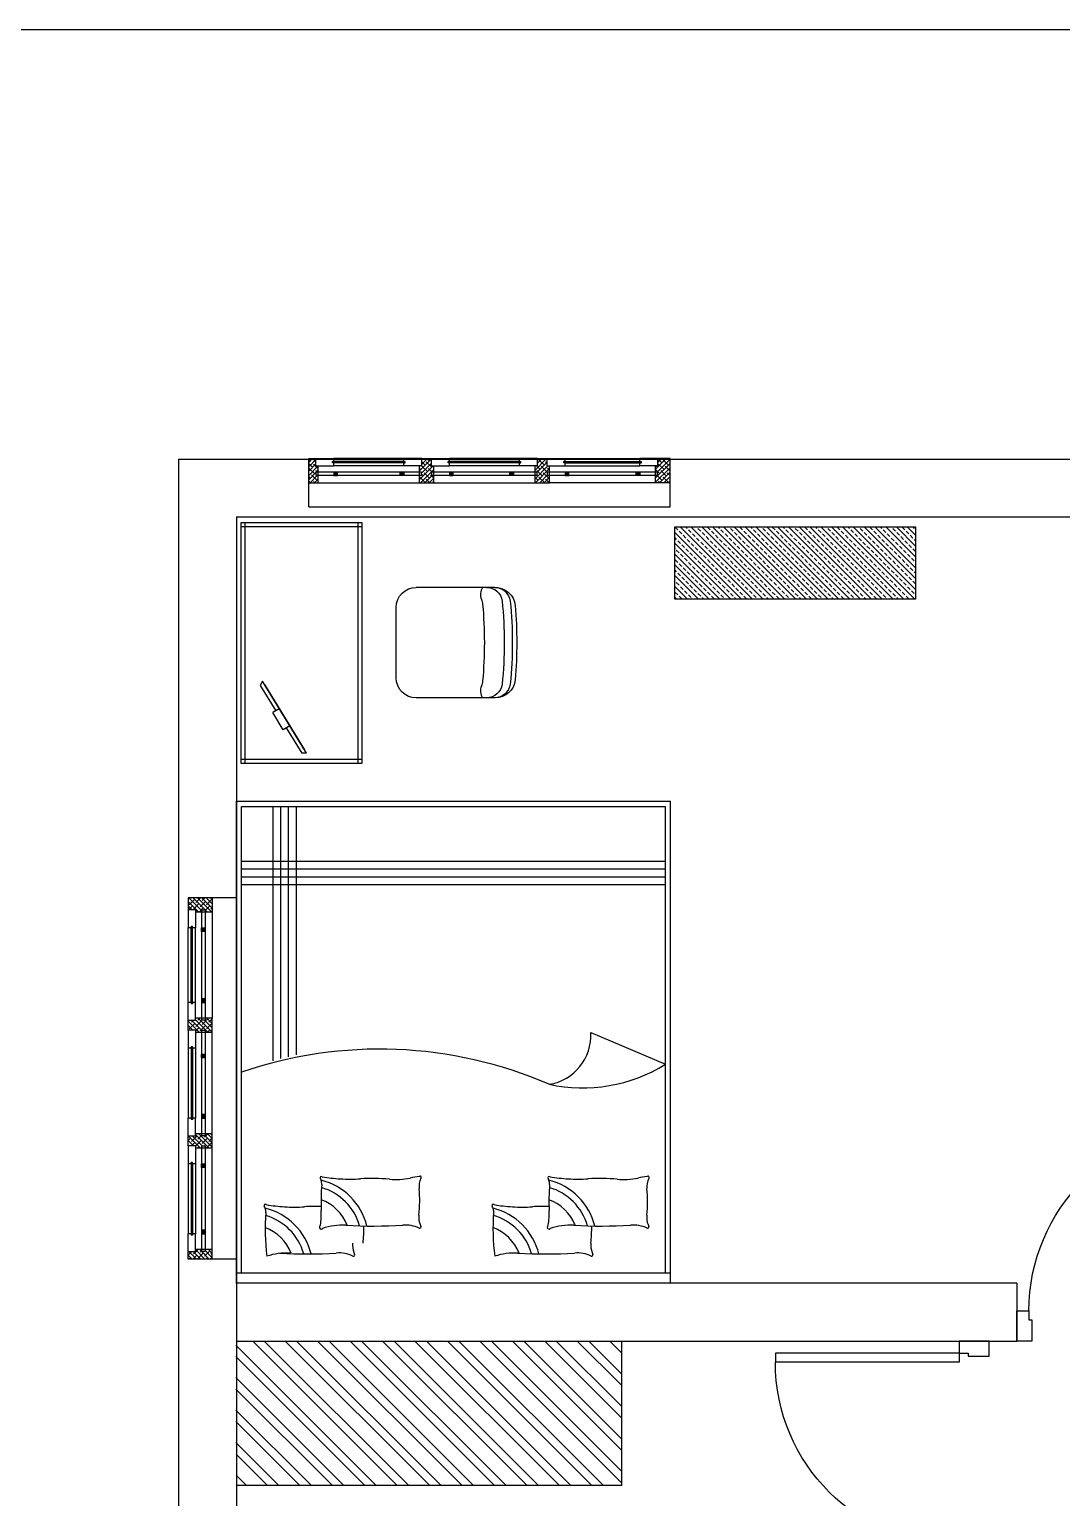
# Model space of a CAD drawing. Extents: x -4409 to 83729, y -39415 to 28842.
# Drawn here: x 8389 to 12674, y -26578 to -20484 of the extents above; entities that cross this region are included whole.
import ezdxf

# ---------------------------------------------------------------- set-up
doc = ezdxf.new("R2010")
doc.units = 0
doc.linetypes.add('AL_NOUR_CIVIL_DEFENSE$0$03', pattern=[0.375, 0.25, -0.125])
for name, color, linetype in [('1_WALL', 7, 'CONTINUOUS'), ('4_JOINERY', 217, 'CONTINUOUS'), ('5_FURNETURE', 35, 'CONTINUOUS'), ('71447', 6, 'CONTINUOUS'), ('A-WALL', 8, 'CONTINUOUS'), ('DOORS', 171, 'CONTINUOUS'), ('ONEPAGE', 3, 'CONTINUOUS')]:
    doc.layers.add(name, color=color, linetype=linetype)

# ---------------------------------------------------------------- blocks, each defined once
blk = doc.blocks.new('*X56')
at = {"layer": '1_WALL', "color": 253, "linetype": 'CONTINUOUS'}
for p, q in [((9828.8, -26527.8), (9245.4, -25944.5)), ((9915.9, -26527.8), (9315.9, -25927.8)), ((9963.5, -26527.8), (9363.5, -25927.8)), ((10050.6, -26527.8), (9450.6, -25927.8)), ((10098.2, -26527.8), (9498.2, -25927.8)), ((10185.3, -26527.8), (9585.3, -25927.8)), ((10232.9, -26527.8), (9632.9, -25927.8)), ((10320, -26527.8), (9720, -25927.8)), ((10367.6, -26527.8), (9767.6, -25927.8)), ((10454.7, -26527.8), (9854.7, -25927.8)), ((10502.3, -26527.8), (9902.3, -25927.8)), ((10589.4, -26527.8), (9989.4, -25927.8)), ((10637, -26527.8), (10037, -25927.8)), ((10724.1, -26527.8), (10124.1, -25927.8)), ((10771.7, -26527.8), (10171.7, -25927.8)), ((10848.5, -26517.5), (10258.8, -25927.8)), ((10848.4, -26469.8), (10306.4, -25927.8)), ((10848.2, -26382.5), (10393.5, -25927.8)), ((10848.1, -26334.8), (10441.1, -25927.8)), ((10847.9, -26247.5), (10528.2, -25927.8)), ((10847.8, -26199.8), (10575.8, -25927.8)), ((10847.6, -26112.6), (10662.9, -25927.8)), ((10847.5, -26064.8), (10710.5, -25927.8)), ((10847.4, -25977.6), (10797.6, -25927.8)), ((10847.3, -25929.9), (10845.2, -25927.8)), ((9781.2, -26527.8), (9245.5, -25992.2)), ((9694.1, -26527.8), (9245.7, -26079.5)), ((9646.5, -26527.8), (9245.8, -26127.2)), ((9559.4, -26527.8), (9246, -26214.4)), ((9511.8, -26527.8), (9246.1, -26262.2)), ((9424.7, -26527.8), (9246.3, -26349.4)), ((9377.1, -26527.8), (9246.4, -26397.1)), ((9290, -26527.8), (9246.6, -26484.4))]:
    blk.add_line(p, q, dxfattribs=at)
blk = doc.blocks.new('RYTREYR')
at = {"layer": 'DOORS'}
for p, q in [((6351.54, 1005.98), (6351.54, 1082.23)), ((6351.54, 1082.23), (6355.29, 1082.23)), ((6355.29, 1005.98), (6355.29, 1082.23)), ((6351.54, 1005.98), (6355.29, 1005.98))]:
    blk.add_line(p, q, dxfattribs=at)
at = {"layer": 'DOORS', "linetype": 'CONTINUOUS'}
for p, q in [((6346.54, 993.48), (6346.54, 1005.98)), ((6346.54, 1005.98), (6351.54, 1005.98)), ((6351.54, 1005.98), (6351.54, 1002.23)), ((6436.54, 1005.98), (6431.54, 1005.98)), ((6431.54, 1005.98), (6431.54, 1002.23)), ((6436.54, 993.48), (6436.54, 1005.98)), ((6351.54, 1002.23), (6352.79, 1002.23)), ((6352.79, 1002.23), (6352.79, 993.48)), ((6430.29, 1002.23), (6430.29, 993.48)), ((6431.54, 1002.23), (6430.29, 1002.23)), ((6352.79, 993.48), (6346.54, 993.48)), ((6430.29, 993.48), (6436.54, 993.48))]:
    blk.add_line(p, q, dxfattribs=at)
at = {"layer": 'DOORS'}
blk.add_arc((6355.29, 1005.98), 76.25, 0.00387, 89.99831, dxfattribs=at)
blk = doc.blocks.new('ER5T')
at = {"layer": '4_JOINERY', "color": 150}
for p, q in [((169.14, -27.44), (19.14, -27.44)), ((19.14, -27.44), (19.14, -47.44)), ((169.14, -27.44), (169.14, -47.44)), ((19.14, -37.44), (25.14, -37.44)), ((19.14, -37.44), (69.14, -37.44)), ((19.14, -38.24), (19.94, -37.44)), ((19.14, -40.04), (21.74, -37.44)), ((19.14, -41.83), (23.53, -37.44)), ((19.14, -37.44), (19.14, -47.44)), ((19.14, -43.63), (25.14, -37.63)), ((19.14, -38.68), (19.37, -38.91)), ((19.14, -45.43), (25.14, -39.43)), ((19.14, -40.47), (20.27, -41.6)), ((19.14, -47.22), (24.47, -41.88)), ((19.14, -42.27), (21.16, -44.3)), ((19.82, -37.56), (22.06, -39.81)), ((20.72, -40.25), (22.96, -42.5)), ((22.51, -38.46), (24.44, -40.38)), ((23.29, -37.44), (23.86, -38.01)), ((23.41, -41.15), (25.14, -42.88)), ((24.28, -40.38), (69.99, -40.38)), ((24.28, -40.38), (24.28, -41.88)), ((24.28, -41.88), (69.99, -41.88)), ((25.08, -37.44), (25.14, -37.49)), ((25.14, -37.44), (25.14, -44.44)), ((31.64, -41.8), (33.05, -40.38)), ((31.64, -41.35), (32.61, -40.38)), ((31.64, -40.91), (32.16, -40.38)), ((31.64, -40.47), (31.72, -40.38)), ((31.64, -40.38), (33.14, -40.38)), ((31.64, -41.88), (31.64, -40.38)), ((33.14, -41.88), (31.64, -41.88)), ((31.99, -41.88), (33.14, -40.74)), ((32.43, -41.88), (33.14, -41.18)), ((32.87, -41.88), (33.14, -41.62)), ((33.14, -40.38), (33.14, -41.88)), ((62.64, -40.38), (61.14, -40.38)), ((61.14, -40.38), (61.14, -41.88)), ((62.28, -41.88), (61.14, -40.74)), ((61.84, -41.88), (61.14, -41.18)), ((61.4, -41.88), (61.14, -41.62)), ((61.14, -41.88), (62.64, -41.88)), ((62.64, -41.8), (61.22, -40.38)), ((62.64, -41.35), (61.67, -40.38)), ((62.64, -40.91), (62.11, -40.38)), ((62.64, -40.47), (62.55, -40.38)), ((62.64, -41.88), (62.64, -40.38)), ((75.14, -37.44), (69.14, -37.44)), ((69.14, -37.44), (69.14, -44.44)), ((69.14, -37.92), (69.62, -37.44)), ((69.14, -39.71), (71.41, -37.44)), ((69.14, -43.31), (75.01, -37.44)), ((69.14, -42.59), (69.94, -43.4)), ((69.37, -37.44), (70.84, -38.91)), ((69.5, -39.36), (71.74, -41.6)), ((69.8, -44.44), (75.14, -39.1)), ((69.99, -40.66), (73.21, -37.44)), ((69.99, -40.38), (69.99, -41.88)), ((70.14, -45.9), (74.28, -41.75)), ((70.39, -42.05), (72.64, -44.3)), ((71.29, -37.56), (73.54, -39.81)), ((72.19, -40.25), (74.43, -42.5)), ((73.99, -38.46), (75.14, -39.61)), ((74.28, -40.38), (117.99, -40.38)), ((74.28, -40.38), (74.28, -41.88)), ((74.28, -41.88), (117.99, -41.88)), ((74.76, -37.44), (75.14, -37.81)), ((75.14, -37.44), (75.14, -44.44)), ((117.14, -37.44), (75.14, -37.44)), ((84.14, -41.8), (85.55, -40.38)), ((84.14, -41.35), (85.11, -40.38)), ((84.14, -40.91), (84.66, -40.38)), ((84.14, -40.47), (84.22, -40.38)), ((84.14, -40.38), (85.64, -40.38)), ((84.14, -41.88), (84.14, -40.38)), ((85.64, -41.88), (84.14, -41.88)), ((84.49, -41.88), (85.64, -40.74)), ((84.93, -41.88), (85.64, -41.18)), ((85.37, -41.88), (85.64, -41.62)), ((85.64, -40.38), (85.64, -41.88)), ((110.64, -40.38), (109.14, -40.38)), ((109.14, -40.38), (109.14, -41.88)), ((110.28, -41.88), (109.14, -40.74)), ((109.84, -41.88), (109.14, -41.18)), ((109.4, -41.88), (109.14, -41.62)), ((109.14, -41.88), (110.64, -41.88)), ((110.64, -41.8), (109.22, -40.38)), ((110.64, -41.35), (109.67, -40.38)), ((110.64, -40.91), (110.11, -40.38)), ((110.64, -40.47), (110.55, -40.38)), ((110.64, -41.88), (110.64, -40.38)), ((123.14, -37.44), (117.14, -37.44)), ((117.14, -37.44), (117.14, -44.44)), ((117.14, -37.6), (117.29, -37.44)), ((117.14, -39.39), (119.09, -37.44)), ((117.14, -42.98), (122.68, -37.44)), ((117.14, -37.52), (117.62, -38.01)), ((117.14, -39.32), (118.52, -40.7)), ((117.48, -44.44), (123.14, -38.78)), ((117.91, -41.88), (119.42, -43.4)), ((117.94, -40.38), (120.89, -37.44)), ((117.99, -40.38), (117.99, -41.88)), ((118.14, -45.58), (122.28, -41.43)), ((118.14, -47.37), (123.14, -42.37)), ((118.85, -37.44), (120.32, -38.91)), ((118.97, -39.36), (121.21, -41.6)), ((119.87, -42.05), (122.11, -44.3)), ((120.76, -37.56), (123.01, -39.81)), ((121.66, -40.25), (122.28, -40.87)), ((122.28, -40.38), (165.99, -40.38)), ((122.28, -40.38), (122.28, -41.88)), ((122.28, -41.88), (165.99, -41.88)), ((123.14, -37.44), (123.14, -44.44)), ((169.14, -37.44), (123.14, -37.44)), ((129.64, -41.8), (131.05, -40.38)), ((129.64, -41.35), (130.61, -40.38)), ((129.64, -40.91), (130.16, -40.38)), ((129.64, -40.47), (129.72, -40.38)), ((129.64, -40.38), (131.14, -40.38)), ((129.64, -41.88), (129.64, -40.38)), ((131.14, -41.88), (129.64, -41.88)), ((129.99, -41.88), (131.14, -40.74)), ((130.43, -41.88), (131.14, -41.18)), ((130.87, -41.88), (131.14, -41.62)), ((131.14, -40.38), (131.14, -41.88)), ((158.64, -40.38), (157.14, -40.38)), ((157.14, -40.38), (157.14, -41.88)), ((158.28, -41.88), (157.14, -40.74)), ((157.84, -41.88), (157.14, -41.18)), ((157.4, -41.88), (157.14, -41.62)), ((157.14, -41.88), (158.64, -41.88)), ((158.64, -41.8), (157.22, -40.38)), ((158.64, -41.35), (157.67, -40.38)), ((158.64, -40.91), (158.11, -40.38)), ((158.64, -40.47), (158.55, -40.38)), ((158.64, -41.88), (158.64, -40.38)), ((169.14, -37.44), (165.14, -37.44)), ((165.14, -37.44), (165.14, -44.44)), ((165.14, -39.07), (166.77, -37.44)), ((165.14, -39.64), (165.3, -39.81)), ((165.14, -42.66), (165.91, -41.88)), ((165.16, -44.44), (169.14, -40.46)), ((165.58, -41.88), (166.2, -42.5)), ((165.62, -40.38), (168.56, -37.44)), ((165.75, -38.46), (167.99, -40.7)), ((165.99, -41.81), (169.14, -38.66)), ((165.99, -40.38), (165.99, -41.88)), ((166.14, -45.25), (169.14, -42.25)), ((166.52, -37.44), (167.1, -38.01)), ((166.65, -41.15), (168.89, -43.4)), ((168.32, -37.44), (169.14, -38.25)), ((168.44, -39.36), (169.14, -40.05)), ((19.14, -45.86), (19.37, -46.09)), ((19.14, -47.44), (24.14, -47.44)), ((19.82, -44.74), (22.06, -46.99)), ((20.72, -47.44), (25.14, -43.02)), ((21.61, -42.95), (23.86, -45.19)), ((22.51, -45.64), (24.14, -47.27)), ((22.51, -47.44), (24.14, -45.81)), ((24.14, -44.44), (24.14, -47.44)), ((24.14, -44.44), (25.14, -44.44)), ((24.14, -47.44), (31.64, -47.44)), ((24.31, -43.85), (24.9, -44.44)), ((25.14, -44.44), (31.64, -44.44)), ((31.04, -45.64), (31.04, -46.24)), ((31.64, -45.64), (31.04, -45.64)), ((31.64, -46.24), (31.04, -46.24)), ((62.64, -44.44), (31.64, -44.44)), ((31.64, -44.44), (31.64, -45.64)), ((62.64, -45.64), (31.64, -45.64)), ((62.64, -46.24), (31.64, -46.24)), ((31.64, -46.24), (31.64, -47.44)), ((62.64, -47.44), (31.64, -47.44)), ((62.64, -44.44), (62.64, -45.64)), ((69.14, -44.44), (62.64, -44.44)), ((62.64, -45.64), (63.24, -45.64)), ((62.64, -46.24), (62.64, -47.44)), ((62.64, -46.24), (63.24, -46.24)), ((70.14, -47.44), (62.64, -47.44)), ((63.24, -45.64), (63.24, -46.24)), ((69.14, -44.39), (69.19, -44.44)), ((70.14, -44.44), (69.14, -44.44)), ((70.14, -44.44), (70.14, -47.44)), ((70.14, -45.39), (70.84, -46.09)), ((70.14, -47.18), (70.39, -47.44)), ((74.14, -47.44), (70.14, -47.44)), ((70.39, -47.44), (75.14, -42.69)), ((71.29, -44.74), (73.54, -46.99)), ((72.19, -47.44), (74.14, -45.49)), ((73.09, -42.95), (74.58, -44.44)), ((73.99, -45.64), (74.14, -45.79)), ((73.99, -47.44), (74.14, -47.29)), ((74.14, -44.44), (74.14, -47.44)), ((74.14, -44.44), (75.14, -44.44)), ((74.14, -47.44), (81.64, -47.44)), ((75.14, -44.44), (81.64, -44.44)), ((81.04, -45.64), (81.04, -46.24)), ((81.64, -45.64), (81.04, -45.64)), ((81.64, -46.24), (81.04, -46.24)), ((81.64, -44.44), (81.64, -45.64)), ((81.64, -44.44), (110.64, -44.44)), ((81.64, -45.64), (110.64, -45.64)), ((81.64, -46.24), (81.64, -47.44)), ((81.64, -46.24), (110.64, -46.24)), ((81.64, -47.44), (110.64, -47.44)), ((117.14, -44.44), (110.64, -44.44)), ((110.64, -44.44), (110.64, -45.64)), ((110.64, -45.64), (111.24, -45.64)), ((110.64, -46.24), (111.24, -46.24)), ((110.64, -46.24), (110.64, -47.44)), ((118.14, -47.44), (110.64, -47.44)), ((111.24, -45.64), (111.24, -46.24)), ((118.14, -44.44), (117.14, -44.44)), ((118.07, -43.85), (120.32, -46.09)), ((118.14, -44.44), (118.14, -47.44)), ((122.14, -47.44), (118.14, -47.44)), ((118.97, -46.54), (119.87, -47.44)), ((119.87, -47.44), (122.14, -45.17)), ((120.76, -44.74), (122.14, -46.12)), ((121.66, -47.44), (122.14, -46.96)), ((122.14, -44.44), (122.14, -47.44)), ((122.14, -44.44), (123.14, -44.44)), ((122.14, -47.44), (129.64, -47.44)), ((122.56, -42.95), (123.14, -43.52)), ((122.87, -44.44), (123.14, -44.17)), ((123.14, -44.44), (129.64, -44.44)), ((129.04, -45.64), (129.04, -46.24)), ((129.64, -45.64), (129.04, -45.64)), ((129.64, -46.24), (129.04, -46.24)), ((129.64, -44.44), (129.64, -45.64)), ((129.64, -44.44), (158.64, -44.44)), ((129.64, -45.64), (158.64, -45.64)), ((129.64, -46.24), (129.64, -47.44)), ((129.64, -46.24), (158.64, -46.24)), ((129.64, -47.44), (158.64, -47.44)), ((158.64, -44.44), (158.64, -45.64)), ((165.14, -44.44), (158.64, -44.44)), ((158.64, -45.64), (159.24, -45.64)), ((158.64, -46.24), (158.64, -47.44)), ((158.64, -46.24), (159.24, -46.24)), ((166.14, -47.44), (158.64, -47.44)), ((159.24, -45.64), (159.24, -46.24)), ((165.14, -43.23), (167.1, -45.19)), ((166.14, -44.44), (165.14, -44.44)), ((166.14, -47.05), (169.14, -44.05)), ((166.14, -44.44), (166.14, -47.44)), ((166.14, -46.03), (167.54, -47.44)), ((169.14, -47.44), (166.14, -47.44)), ((167.54, -43.85), (169.14, -45.44)), ((167.54, -47.44), (169.14, -45.85)), ((168.44, -46.54), (169.14, -47.23))]:
    blk.add_line(p, q, dxfattribs=at)
blk = doc.blocks.new('BED10')
at = {"layer": '5_FURNETURE'}
for p, q in [((1957205.28, 85000.25), (1957205.28, 84995.93)), ((1957205.28, 85000.24), (1957385.53, 85000.18)), ((1957385.53, 84995.93), (1957205.28, 84995.93)), ((1957205.28, 84995.93), (1957205.28, 84800.12)), ((1957207.44, 84995.93), (1957207.44, 84802.28)), ((1957383.38, 84995.93), (1957383.38, 84802.28)), ((1957385.53, 85000.25), (1957385.53, 84995.93)), ((1957385.53, 84995.93), (1957385.53, 84800.12)), ((1957238.43, 84896.19), (1957207.44, 84909.32)), ((1957360.74, 84802.28), (1957360.74, 84905.46)), ((1957363.97, 84802.28), (1957363.97, 84906.17)), ((1957367.21, 84802.28), (1957367.21, 84906.99)), ((1957370.44, 84802.28), (1957370.44, 84907.9)), ((1957207.44, 84834.87), (1957383.38, 84834.87)), ((1957207.44, 84831.64), (1957383.38, 84831.64)), ((1957207.44, 84828.41), (1957383.38, 84828.41)), ((1957207.44, 84825.17), (1957383.38, 84825.17)), ((1957385.53, 84800.12), (1957205.28, 84800.12)), ((1957383.38, 84802.28), (1957207.44, 84802.28))]:
    blk.add_line(p, q, dxfattribs=at)
for centre, radius, start, end in [((1957238.02, 84988.43), 0.522, 65.69697, 204.27409), ((1957244.2, 85002.12), 14.5, 245.69697, 273.70364), ((1957270.19, 85013.15), 25.48, 266.60178, 288.51318), ((1957190.43, 84977.74), 88.57, 355.49251, 7.2995), ((1957336.92, 84988.43), 0.522, 65.69697, 204.27409), ((1957343.1, 85002.12), 14.5, 245.69697, 273.70364), ((1957364.77, 85013.15), 25.48, 266.60178, 288.51318), ((1957285.01, 84977.74), 88.57, 355.49251, 7.2995), ((1957224.59, 84982.37), 14.21, 20.98536, 24.27409), ((1957230.09, 84984.48), 8.32, 353.72696, 20.98536), ((1957291.33, 84977.75), 53.29, 173.72696, 181.42787), ((1957257.41, 84798.02), 190.03, 86.60178, 93.70364), ((1957285.2, 84994.29), 26.01, 193.91584, 256.15021), ((1957285.2, 84994.29), 23.1, 195.87947, 253.96809), ((1957285.2, 84994.29), 18.25, 201.0157, 250.13048), ((1957385.91, 84977.75), 53.29, 173.72696, 181.42787), ((1957323.49, 84982.37), 14.21, 20.98536, 24.27409), ((1957328.99, 84984.48), 8.32, 353.72696, 20.98536), ((1957356.31, 84798.02), 190.03, 86.60178, 93.70364), ((1957379.78, 84994.29), 26.01, 193.91584, 256.15021), ((1957379.78, 84994.29), 23.1, 195.87947, 253.96809), ((1957379.78, 84994.29), 18.25, 201.0157, 250.13048), ((1957214.81, 84976.85), 0.522, 65.69697, 204.27409), ((1957201.38, 84970.79), 14.21, 20.98536, 24.27409), ((1957221, 84990.54), 14.5, 245.69697, 273.70364), ((1957246.98, 85001.56), 25.48, 266.60178, 288.82177), ((1957255.78, 84977.03), 0.707, 331.37282, 144.10244), ((1957280.49, 84963.54), 27.45, 151.37282, 152.83714), ((1957309.4, 84976.85), 0.522, 65.69697, 204.27409), ((1957295.97, 84970.79), 14.21, 20.98536, 24.27409), ((1957315.58, 84990.54), 14.5, 245.69697, 273.70364), ((1957341.57, 85001.56), 25.48, 266.60178, 288.82177), ((1957350.36, 84977.03), 0.707, 331.37282, 144.10244), ((1957375.08, 84963.54), 27.45, 151.37282, 152.83714), ((1957206.88, 84972.9), 8.32, 353.72696, 20.98536), ((1957268.12, 84966.17), 53.29, 173.72696, 185.6216), ((1957234.21, 84786.43), 190.03, 86.60178, 93.70364), ((1957261.99, 84982.7), 26.01, 193.91584, 256.15021), ((1957261.99, 84982.7), 23.1, 195.87947, 253.96809), ((1957261.99, 84982.7), 18.25, 201.0157, 250.13048), ((1957284.78, 84971.32), 29.1, 170.60439, 182.51964), ((1957282.76, 84970.46), 4.05, 175.49251, 200.77545), ((1957301.47, 84972.9), 8.32, 353.72696, 20.98536), ((1957362.71, 84966.17), 53.29, 173.72696, 185.6216), ((1957328.79, 84786.43), 190.03, 86.60178, 93.70364), ((1957356.57, 84982.7), 26.01, 193.91584, 256.15021), ((1957356.57, 84982.7), 23.1, 195.87947, 253.96809), ((1957356.57, 84982.7), 18.25, 201.0157, 250.13048), ((1957379.36, 84971.32), 29.1, 170.60439, 182.51964), ((1957377.35, 84970.46), 4.05, 175.49251, 200.77545), ((1957167.22, 84966.15), 88.57, 355.49251, 2.51964), ((1957257.85, 85046.66), 78.36, 268.47657, 273.51644), ((1957266.8, 84901.04), 67.55, 86.48356, 93.51644), ((1957266.57, 84897.44), 71.15, 80.32335, 86.48356), ((1957278.89, 84967.98), 0.539, 228.06567, 32.37807), ((1957282.87, 84970.5), 4.16, 200.77545, 212.37807), ((1957261.81, 84966.15), 88.57, 355.49251, 2.51964), ((1957352.43, 85046.66), 78.36, 268.47657, 273.51644), ((1957361.38, 84901.04), 67.55, 86.48356, 93.51644), ((1957361.16, 84897.44), 71.15, 80.32335, 86.48356), ((1957373.48, 84967.98), 0.539, 228.06567, 32.37807), ((1957377.45, 84970.5), 4.16, 200.77545, 212.37807), ((1957206.81, 84960.13), 8.33, 335.23828, 5.6216), ((1957259.56, 84958.87), 4.05, 175.49251, 200.77545), ((1957301.39, 84960.13), 8.33, 335.23828, 5.6216), ((1957354.14, 84958.87), 4.05, 175.49251, 200.77545), ((1957214.66, 84956.25), 0.492, 127.10978, 308.09952), ((1957206.93, 85012.5), 57.2, 278.07575, 282.03548), ((1957224.77, 84928.82), 28.36, 84.69404, 102.03548), ((1957234.64, 85035.08), 78.36, 264.69404, 273.51644), ((1957243.59, 84889.45), 67.55, 86.48356, 93.51644), ((1957243.37, 84885.85), 71.15, 80.32335, 86.48356), ((1957255.69, 84956.39), 0.539, 228.06567, 32.37807), ((1957259.66, 84958.91), 4.16, 200.77545, 212.37807), ((1957309.25, 84956.25), 0.492, 127.10978, 308.09952), ((1957301.51, 85012.5), 57.2, 278.07575, 282.03548), ((1957319.36, 84928.82), 28.36, 84.69404, 102.03548), ((1957329.23, 85035.08), 78.36, 264.69404, 273.51644), ((1957338.17, 84889.45), 67.55, 86.48356, 93.51644), ((1957337.95, 84885.85), 71.15, 80.32335, 86.48356), ((1957350.27, 84956.39), 0.539, 228.06567, 32.37807), ((1957354.25, 84958.91), 4.16, 200.77545, 212.37807), ((1957241.82, 84854.03), 65.1, 77.67599, 121.87102), ((1957258.82, 84897.44), 20.43, 98.75932, 183.52178), ((1957326.03, 85079.72), 176.68, 246.54735, 288.94044)]:
    blk.add_arc(centre, radius, start, end, dxfattribs=at)
blk = doc.blocks.new('CHAIR')
at = {"layer": '71447', "color": 7}
for p, q in [((-21597.3, 55158.3), (-21597.3, 54768.1)), ((-21047.3, 55158.3), (-21047.3, 54768.1)), ((-21497.3, 54668.1), (-21147.3, 54668.1))]:
    blk.add_line(p, q, dxfattribs=at)
blk.add_lwpolyline([(-21047.3, 55098.4, -0.240996), (-21106.9, 55092, 0.063728), (-21131.5, 55098.1, 0.04596), (-21513, 55098.1, 0.063728), (-21537.7, 55092, -0.240996), (-21597.3, 55098.4, -0.210324)], format="xyb", dxfattribs=at)
for centre, radius, start, end in [((-21497.3, 55160.8), 100, 95.95249, 180), ((-21519.3, 55158.3), 78, 96.8921, 180), ((-21322.3, 53177.5), 2068.6, 84.2747, 95.7253), ((-21322.3, 53066.5), 2201.5, 85.16992, 94.83008), ((-21147.3, 55160.8), 100, 0, 84.04751), ((-21125.3, 55158.3), 78, 0, 83.1079), ((-21519.3, 55118), 78, 97.10362, 180), ((-21322.3, 53196.7), 2009.4, 84.09719, 95.90281), ((-21125.3, 55118), 78, 0, 82.89638), ((-21497.3, 54768.1), 100, 180, 270), ((-21147.3, 54768.1), 100, 270, 0)]:
    blk.add_arc(centre, radius, start, end, dxfattribs=at)
blk = doc.blocks.new('TABLE')
at = {"layer": 'A-WALL', "color": 7}
for p, q in [((170592.4, 55068.9), (170592.4, 56268.9)), ((170592.4, 56268.9), (171192.4, 56268.9)), ((171192.4, 56268.9), (171192.4, 55068.9)), ((171192.4, 55068.9), (170592.4, 55068.9))]:
    blk.add_line(p, q, dxfattribs=at)
at = {"layer": 'A-WALL', "linetype": 'AL_NOUR_CIVIL_DEFENSE$0$03'}
for p, q in [((170612.4, 55068.9), (170612.4, 56268.9)), ((171172.4, 56268.9), (171172.4, 55068.9)), ((170592.4, 56248.9), (171192.4, 56248.9)), ((171192.4, 55088.9), (170592.4, 55088.9))]:
    blk.add_line(p, q, dxfattribs=at)
at = {"layer": 'A-WALL'}
for p, q in [((170868.4, 56217.2), (170891.4, 56217.9)), ((170951.7, 56081.1), (170983.4, 56100.5)), ((170983.4, 56100.5), (171035.6, 56015.2)), ((171003.9, 55995.9), (171035.6, 56015.2)), ((171087.2, 55859.8), (171098.3, 55880))]:
    blk.add_line(p, q, dxfattribs=at)
at = {"layer": 'ONEPAGE', "color": 8}
for p, q in [((170868.4, 56217.2), (171087.2, 55859.8)), ((170878.4, 56201), (171077.3, 55876)), ((171077.3, 55876), (170878.4, 56201)), ((170968.8, 56091.6), (170891.4, 56217.9)), ((171098.3, 55880), (171021, 56006.3))]:
    blk.add_line(p, q, dxfattribs=at)
at = {"layer": 'A-WALL', "xscale": -1, "rotation": 90}
blk.add_blockref('CHAIR', (225089.8, 34345.1), dxfattribs=at)
blk = doc.blocks.new('*X59')
at = {"layer": '1_WALL', "color": 7, "linetype": 'CONTINUOUS'}
for p, q in [((11067.7, -22571.7), (11345.3, -22849.3)), ((11067.7, -22594.2), (11074.2, -22600.7)), ((11068.6, -22550.2), (11079.8, -22561.4)), ((11079.8, -22606.3), (11091.1, -22617.5)), ((11085.5, -22567), (11096.7, -22578.3)), ((11090.2, -22549.3), (11390.2, -22849.3)), ((11102.3, -22583.9), (11113.5, -22595.1)), ((11112.6, -22549.3), (11119.1, -22555.8)), ((11119.1, -22600.7), (11130.4, -22611.9)), ((11124.8, -22561.4), (11136, -22572.6)), ((11135.1, -22549.3), (11435.1, -22849.3)), ((11141.6, -22578.3), (11152.8, -22589.5)), ((11157.5, -22549.3), (11158.4, -22550.2)), ((11158.4, -22595.1), (11169.7, -22606.3)), ((11164, -22555.8), (11175.3, -22567)), ((11180, -22549.3), (11480, -22849.3)), ((11180.9, -22572.6), (11192.1, -22583.9)), ((11197.7, -22589.5), (11208.9, -22600.7)), ((11203.3, -22550.2), (11214.6, -22561.4)), ((11214.6, -22606.3), (11225.8, -22617.5)), ((11220.2, -22567), (11231.4, -22578.3)), ((11224.9, -22549.3), (11524.9, -22849.3)), ((11237, -22583.9), (11248.2, -22595.1)), ((11247.3, -22549.3), (11253.8, -22555.8)), ((11253.8, -22600.7), (11265.1, -22611.9)), ((11259.5, -22561.4), (11270.7, -22572.6)), ((11269.8, -22549.3), (11569.8, -22849.3)), ((11276.3, -22578.3), (11287.5, -22589.5)), ((11292.2, -22549.3), (11293.1, -22550.2)), ((11293.1, -22595.1), (11304.4, -22606.3)), ((11298.7, -22555.8), (11310, -22567)), ((11314.7, -22549.3), (11614.7, -22849.3)), ((11315.6, -22572.6), (11326.8, -22583.9)), ((11332.4, -22589.5), (11343.6, -22600.7)), ((11338, -22550.2), (11349.3, -22561.4)), ((11349.3, -22606.3), (11360.5, -22617.5)), ((11354.9, -22567), (11366.1, -22578.3)), ((11359.6, -22549.3), (11659.6, -22849.3)), ((11371.7, -22583.9), (11382.9, -22595.1)), ((11382, -22549.3), (11388.5, -22555.8)), ((11388.5, -22600.7), (11399.8, -22611.9)), ((11394.2, -22561.4), (11405.4, -22572.6)), ((11404.5, -22549.3), (11704.5, -22849.3)), ((11411, -22578.3), (11422.2, -22589.5)), ((11426.9, -22549.3), (11427.8, -22550.2)), ((11427.8, -22595.1), (11439.1, -22606.3)), ((11433.4, -22555.8), (11444.7, -22567)), ((11449.4, -22549.3), (11749.4, -22849.3)), ((11450.3, -22572.6), (11461.5, -22583.9)), ((11467.1, -22589.5), (11478.3, -22600.7)), ((11472.7, -22550.2), (11484, -22561.4)), ((11484, -22606.3), (11495.2, -22617.5)), ((11489.6, -22567), (11500.8, -22578.3)), ((11494.3, -22549.3), (11794.3, -22849.3)), ((11506.4, -22583.9), (11517.6, -22595.1)), ((11516.7, -22549.3), (11523.2, -22555.8)), ((11523.2, -22600.7), (11534.5, -22611.9)), ((11528.9, -22561.4), (11540.1, -22572.6)), ((11539.2, -22549.3), (11839.2, -22849.3)), ((11545.7, -22578.3), (11556.9, -22589.5)), ((11561.6, -22549.3), (11562.5, -22550.2)), ((11562.5, -22595.1), (11573.8, -22606.3)), ((11568.2, -22555.8), (11579.4, -22567)), ((11584.1, -22549.3), (11884.1, -22849.3)), ((11585, -22572.6), (11596.2, -22583.9)), ((11601.8, -22589.5), (11613.1, -22600.7)), ((11607.4, -22550.2), (11618.7, -22561.4)), ((11618.7, -22606.3), (11629.9, -22617.5)), ((11624.3, -22567), (11635.5, -22578.3)), ((11629, -22549.3), (11929, -22849.3)), ((11641.1, -22583.9), (11652.3, -22595.1)), ((11651.4, -22549.3), (11658, -22555.8)), ((11658, -22600.7), (11669.2, -22611.9)), ((11663.6, -22561.4), (11674.8, -22572.6)), ((11673.9, -22549.3), (11973.9, -22849.3)), ((11680.4, -22578.3), (11691.6, -22589.5)), ((11696.3, -22549.3), (11697.2, -22550.2)), ((11697.2, -22595.1), (11708.5, -22606.3)), ((11702.9, -22555.8), (11714.1, -22567)), ((11718.8, -22549.3), (12018.8, -22849.3)), ((11719.7, -22572.6), (11730.9, -22583.9)), ((11736.5, -22589.5), (11747.8, -22600.7)), ((11742.1, -22550.2), (11753.4, -22561.4)), ((11753.4, -22606.3), (11764.6, -22617.5)), ((11759, -22567), (11770.2, -22578.3)), ((11763.7, -22549.3), (12063.7, -22849.3)), ((11775.8, -22583.9), (11787, -22595.1)), ((11786.1, -22549.3), (11792.7, -22555.8)), ((11792.7, -22600.7), (11803.9, -22611.9)), ((11798.3, -22561.4), (11809.5, -22572.6)), ((11808.6, -22549.3), (12067.7, -22808.4)), ((11815.1, -22578.3), (11826.3, -22589.5)), ((11831, -22549.3), (11831.9, -22550.2)), ((11831.9, -22595.1), (11843.2, -22606.3)), ((11837.6, -22555.8), (11848.8, -22567)), ((11853.5, -22549.3), (12067.7, -22763.5)), ((11854.4, -22572.6), (11865.6, -22583.9)), ((11871.2, -22589.5), (11882.5, -22600.7)), ((11876.8, -22550.2), (11888.1, -22561.4)), ((11888.1, -22606.3), (11899.3, -22617.5)), ((11893.7, -22567), (11904.9, -22578.3)), ((11898.4, -22549.3), (12067.7, -22718.6)), ((11910.5, -22583.9), (11921.7, -22595.1)), ((11920.8, -22549.3), (11927.4, -22555.8)), ((11927.4, -22600.7), (11938.6, -22611.9)), ((11933, -22561.4), (11944.2, -22572.6)), ((11943.3, -22549.3), (12067.7, -22673.7)), ((11949.8, -22578.3), (11961, -22589.5)), ((11965.7, -22549.3), (11966.6, -22550.2)), ((11966.6, -22595.1), (11977.9, -22606.3)), ((11972.3, -22555.8), (11983.5, -22567)), ((11988.2, -22549.3), (12067.7, -22628.8)), ((11989.1, -22572.6), (12000.3, -22583.9)), ((12005.9, -22589.5), (12017.2, -22600.7)), ((12011.6, -22550.2), (12022.8, -22561.4)), ((12022.8, -22606.3), (12034, -22617.5)), ((12028.4, -22567), (12039.6, -22578.3)), ((12033.1, -22549.3), (12067.7, -22583.9)), ((12045.2, -22583.9), (12056.5, -22595.1)), ((12055.5, -22549.3), (12062.1, -22555.8)), ((12062.1, -22600.7), (12067.7, -22606.3)), ((12067.7, -22561.4), (12067.7, -22561.4)), ((11067.7, -22616.6), (11300.4, -22849.3)), ((11067.7, -22639.1), (11068.6, -22640)), ((11067.7, -22661.5), (11255.5, -22849.3)), ((11074.2, -22645.6), (11085.5, -22656.8)), ((11091.1, -22662.4), (11102.3, -22673.7)), ((11096.7, -22623.2), (11107.9, -22634.4)), ((11113.5, -22640), (11124.8, -22651.2)), ((11130.4, -22656.8), (11141.6, -22668.1)), ((11136, -22617.5), (11147.2, -22628.8)), ((11152.8, -22634.4), (11164, -22645.6)), ((11169.7, -22651.2), (11180.9, -22662.4)), ((11175.3, -22611.9), (11186.5, -22623.2)), ((11186.5, -22668.1), (11197.7, -22679.3)), ((11192.1, -22628.8), (11203.3, -22640)), ((11208.9, -22645.6), (11220.2, -22656.8)), ((11225.8, -22662.4), (11237, -22673.7)), ((11231.4, -22623.2), (11242.6, -22634.4)), ((11248.2, -22640), (11259.5, -22651.2)), ((11265.1, -22656.8), (11276.3, -22668.1)), ((11270.7, -22617.5), (11281.9, -22628.8)), ((11287.5, -22634.4), (11298.7, -22645.6)), ((11304.4, -22651.2), (11315.6, -22662.4)), ((11310, -22611.9), (11321.2, -22623.2)), ((11321.2, -22668.1), (11332.4, -22679.3)), ((11326.8, -22628.8), (11338, -22640)), ((11343.6, -22645.6), (11354.9, -22656.8)), ((11360.5, -22662.4), (11371.7, -22673.7)), ((11366.1, -22623.2), (11377.3, -22634.4)), ((11382.9, -22640), (11394.2, -22651.2)), ((11399.8, -22656.8), (11411, -22668.1)), ((11405.4, -22617.5), (11416.6, -22628.8)), ((11422.2, -22634.4), (11433.4, -22645.6)), ((11439.1, -22651.2), (11450.3, -22662.4)), ((11444.7, -22611.9), (11455.9, -22623.2)), ((11455.9, -22668.1), (11467.1, -22679.3)), ((11461.5, -22628.8), (11472.7, -22640)), ((11478.3, -22645.6), (11489.6, -22656.8)), ((11495.2, -22662.4), (11506.4, -22673.7)), ((11500.8, -22623.2), (11512, -22634.4)), ((11517.6, -22640), (11528.9, -22651.2)), ((11534.5, -22656.8), (11545.7, -22668.1)), ((11540.1, -22617.5), (11551.3, -22628.8)), ((11556.9, -22634.4), (11568.2, -22645.6)), ((11573.8, -22651.2), (11585, -22662.4)), ((11579.4, -22611.9), (11590.6, -22623.2)), ((11590.6, -22668.1), (11601.8, -22679.3)), ((11596.2, -22628.8), (11607.4, -22640)), ((11613.1, -22645.6), (11624.3, -22656.8)), ((11629.9, -22662.4), (11641.1, -22673.7)), ((11635.5, -22623.2), (11646.7, -22634.4)), ((11652.3, -22640), (11663.6, -22651.2)), ((11669.2, -22656.8), (11680.4, -22668.1)), ((11674.8, -22617.5), (11686, -22628.8)), ((11691.6, -22634.4), (11702.9, -22645.6)), ((11708.5, -22651.2), (11719.7, -22662.4)), ((11714.1, -22611.9), (11725.3, -22623.2)), ((11725.3, -22668.1), (11736.5, -22679.3)), ((11730.9, -22628.8), (11742.1, -22640)), ((11747.8, -22645.6), (11759, -22656.8)), ((11764.6, -22662.4), (11775.8, -22673.7)), ((11770.2, -22623.2), (11781.4, -22634.4)), ((11787, -22640), (11798.3, -22651.2)), ((11803.9, -22656.8), (11815.1, -22668.1)), ((11809.5, -22617.5), (11820.7, -22628.8)), ((11826.3, -22634.4), (11837.6, -22645.6)), ((11843.2, -22651.2), (11854.4, -22662.4)), ((11848.8, -22611.9), (11860, -22623.2)), ((11860, -22668.1), (11871.2, -22679.3)), ((11865.6, -22628.8), (11876.8, -22640)), ((11882.5, -22645.6), (11893.7, -22656.8)), ((11899.3, -22662.4), (11910.5, -22673.7)), ((11904.9, -22623.2), (11916.1, -22634.4)), ((11921.7, -22640), (11933, -22651.2)), ((11938.6, -22656.8), (11949.8, -22668.1)), ((11944.2, -22617.5), (11955.4, -22628.8)), ((11961, -22634.4), (11972.3, -22645.6)), ((11977.9, -22651.2), (11989.1, -22662.4)), ((11983.5, -22611.9), (11994.7, -22623.2)), ((11994.7, -22668.1), (12005.9, -22679.3)), ((12000.3, -22628.8), (12011.6, -22640)), ((12017.2, -22645.6), (12028.4, -22656.8)), ((12034, -22662.4), (12045.2, -22673.7)), ((12039.6, -22623.2), (12050.8, -22634.4)), ((12056.5, -22640), (12067.7, -22651.2)), ((11067.7, -22706.4), (11210.6, -22849.3)), ((11067.7, -22728.9), (11074.2, -22735.4)), ((11068.6, -22684.9), (11079.8, -22696.1)), ((11085.5, -22701.7), (11096.7, -22713)), ((11102.3, -22718.6), (11113.5, -22729.8)), ((11107.9, -22679.3), (11119.1, -22690.5)), ((11124.8, -22696.1), (11136, -22707.4)), ((11141.6, -22713), (11152.8, -22724.2)), ((11147.2, -22673.7), (11158.4, -22684.9)), ((11164, -22690.5), (11175.3, -22701.7)), ((11180.9, -22707.4), (11192.1, -22718.6)), ((11197.7, -22724.2), (11208.9, -22735.4)), ((11203.3, -22684.9), (11214.6, -22696.1)), ((11220.2, -22701.7), (11231.4, -22713)), ((11237, -22718.6), (11248.2, -22729.8)), ((11242.6, -22679.3), (11253.8, -22690.5)), ((11259.5, -22696.1), (11270.7, -22707.4)), ((11276.3, -22713), (11287.5, -22724.2)), ((11281.9, -22673.7), (11293.1, -22684.9)), ((11298.7, -22690.5), (11310, -22701.7)), ((11315.6, -22707.4), (11326.8, -22718.6)), ((11332.4, -22724.2), (11343.6, -22735.4)), ((11338, -22684.9), (11349.3, -22696.1)), ((11354.9, -22701.7), (11366.1, -22713)), ((11371.7, -22718.6), (11382.9, -22729.8)), ((11377.3, -22679.3), (11388.5, -22690.5)), ((11394.2, -22696.1), (11405.4, -22707.4)), ((11411, -22713), (11422.2, -22724.2)), ((11416.6, -22673.7), (11427.8, -22684.9)), ((11433.4, -22690.5), (11444.7, -22701.7)), ((11450.3, -22707.4), (11461.5, -22718.6)), ((11467.1, -22724.2), (11478.3, -22735.4)), ((11472.7, -22684.9), (11484, -22696.1)), ((11489.6, -22701.7), (11500.8, -22713)), ((11506.4, -22718.6), (11517.6, -22729.8)), ((11512, -22679.3), (11523.2, -22690.5)), ((11528.9, -22696.1), (11540.1, -22707.4)), ((11545.7, -22713), (11556.9, -22724.2)), ((11551.3, -22673.7), (11562.5, -22684.9)), ((11568.2, -22690.5), (11579.4, -22701.7)), ((11585, -22707.4), (11596.2, -22718.6)), ((11601.8, -22724.2), (11613.1, -22735.4)), ((11607.4, -22684.9), (11618.7, -22696.1)), ((11624.3, -22701.7), (11635.5, -22713)), ((11641.1, -22718.6), (11652.3, -22729.8)), ((11646.7, -22679.3), (11658, -22690.5)), ((11663.6, -22696.1), (11674.8, -22707.4)), ((11680.4, -22713), (11691.6, -22724.2)), ((11686, -22673.7), (11697.2, -22684.9)), ((11702.9, -22690.5), (11714.1, -22701.7)), ((11719.7, -22707.4), (11730.9, -22718.6)), ((11736.5, -22724.2), (11747.8, -22735.4)), ((11742.1, -22684.9), (11753.4, -22696.1)), ((11759, -22701.7), (11770.2, -22713)), ((11775.8, -22718.6), (11787, -22729.8)), ((11781.4, -22679.3), (11792.7, -22690.5)), ((11798.3, -22696.1), (11809.5, -22707.4)), ((11815.1, -22713), (11826.3, -22724.2)), ((11820.7, -22673.7), (11831.9, -22684.9)), ((11837.6, -22690.5), (11848.8, -22701.7)), ((11854.4, -22707.4), (11865.6, -22718.6)), ((11871.2, -22724.2), (11882.5, -22735.4)), ((11876.8, -22684.9), (11888.1, -22696.1)), ((11893.7, -22701.7), (11904.9, -22713)), ((11910.5, -22718.6), (11921.7, -22729.8)), ((11916.1, -22679.3), (11927.4, -22690.5)), ((11933, -22696.1), (11944.2, -22707.4)), ((11949.8, -22713), (11961, -22724.2)), ((11955.4, -22673.7), (11966.6, -22684.9)), ((11972.3, -22690.5), (11983.5, -22701.7)), ((11989.1, -22707.4), (12000.3, -22718.6)), ((12005.9, -22724.2), (12017.2, -22735.4)), ((12011.6, -22684.9), (12022.8, -22696.1)), ((12028.4, -22701.7), (12039.6, -22713)), ((12045.2, -22718.6), (12056.5, -22729.8)), ((12050.8, -22679.3), (12062.1, -22690.5)), ((12067.7, -22696.1), (12067.7, -22696.1)), ((11067.7, -22751.3), (11165.6, -22849.3)), ((11067.7, -22773.8), (11068.6, -22774.7)), ((11074.2, -22780.3), (11085.5, -22791.5)), ((11079.8, -22741), (11091.1, -22752.3)), ((11096.7, -22757.9), (11107.9, -22769.1)), ((11113.5, -22774.7), (11124.8, -22785.9)), ((11119.1, -22735.4), (11130.4, -22746.6)), ((11136, -22752.3), (11147.2, -22763.5)), ((11152.8, -22769.1), (11164, -22780.3)), ((11158.4, -22729.8), (11169.7, -22741)), ((11169.7, -22785.9), (11180.9, -22797.2)), ((11175.3, -22746.6), (11186.5, -22757.9)), ((11192.1, -22763.5), (11203.3, -22774.7)), ((11208.9, -22780.3), (11220.2, -22791.5)), ((11214.6, -22741), (11225.8, -22752.3)), ((11231.4, -22757.9), (11242.6, -22769.1)), ((11248.2, -22774.7), (11259.5, -22785.9)), ((11253.8, -22735.4), (11265.1, -22746.6)), ((11270.7, -22752.3), (11281.9, -22763.5)), ((11287.5, -22769.1), (11298.7, -22780.3)), ((11293.1, -22729.8), (11304.4, -22741)), ((11304.4, -22785.9), (11315.6, -22797.2)), ((11310, -22746.6), (11321.2, -22757.9)), ((11326.8, -22763.5), (11338, -22774.7)), ((11343.6, -22780.3), (11354.9, -22791.5)), ((11349.3, -22741), (11360.5, -22752.3)), ((11366.1, -22757.9), (11377.3, -22769.1)), ((11382.9, -22774.7), (11394.2, -22785.9)), ((11388.5, -22735.4), (11399.8, -22746.6)), ((11405.4, -22752.3), (11416.6, -22763.5)), ((11422.2, -22769.1), (11433.4, -22780.3)), ((11427.8, -22729.8), (11439.1, -22741)), ((11439.1, -22785.9), (11450.3, -22797.2)), ((11444.7, -22746.6), (11455.9, -22757.9)), ((11461.5, -22763.5), (11472.7, -22774.7)), ((11478.3, -22780.3), (11489.6, -22791.5)), ((11484, -22741), (11495.2, -22752.3)), ((11500.8, -22757.9), (11512, -22769.1)), ((11517.6, -22774.7), (11528.9, -22785.9)), ((11523.2, -22735.4), (11534.5, -22746.6)), ((11540.1, -22752.3), (11551.3, -22763.5)), ((11556.9, -22769.1), (11568.2, -22780.3)), ((11562.5, -22729.8), (11573.8, -22741)), ((11573.8, -22785.9), (11585, -22797.2)), ((11579.4, -22746.6), (11590.6, -22757.9)), ((11596.2, -22763.5), (11607.4, -22774.7)), ((11613.1, -22780.3), (11624.3, -22791.5)), ((11618.7, -22741), (11629.9, -22752.3)), ((11635.5, -22757.9), (11646.7, -22769.1)), ((11652.3, -22774.7), (11663.6, -22785.9)), ((11658, -22735.4), (11669.2, -22746.6)), ((11674.8, -22752.3), (11686, -22763.5)), ((11691.6, -22769.1), (11702.9, -22780.3)), ((11697.2, -22729.8), (11708.5, -22741)), ((11708.5, -22785.9), (11719.7, -22797.2)), ((11714.1, -22746.6), (11725.3, -22757.9)), ((11730.9, -22763.5), (11742.1, -22774.7)), ((11747.8, -22780.3), (11759, -22791.5)), ((11753.4, -22741), (11764.6, -22752.3)), ((11770.2, -22757.9), (11781.4, -22769.1)), ((11787, -22774.7), (11798.3, -22785.9)), ((11792.7, -22735.4), (11803.9, -22746.6)), ((11809.5, -22752.3), (11820.7, -22763.5)), ((11826.3, -22769.1), (11837.6, -22780.3)), ((11831.9, -22729.8), (11843.2, -22741)), ((11843.2, -22785.9), (11854.4, -22797.2)), ((11848.8, -22746.6), (11860, -22757.9)), ((11865.6, -22763.5), (11876.8, -22774.7)), ((11882.5, -22780.3), (11893.7, -22791.5)), ((11888.1, -22741), (11899.3, -22752.3)), ((11904.9, -22757.9), (11916.1, -22769.1)), ((11921.7, -22774.7), (11933, -22785.9)), ((11927.4, -22735.4), (11938.6, -22746.6)), ((11944.2, -22752.3), (11955.4, -22763.5)), ((11961, -22769.1), (11972.3, -22780.3)), ((11966.6, -22729.8), (11977.9, -22741)), ((11977.9, -22785.9), (11989.1, -22797.2)), ((11983.5, -22746.6), (11994.7, -22757.9)), ((12000.3, -22763.5), (12011.6, -22774.7)), ((12017.2, -22780.3), (12028.4, -22791.5)), ((12022.8, -22741), (12034, -22752.3)), ((12039.6, -22757.9), (12050.8, -22769.1)), ((12056.5, -22774.7), (12067.7, -22785.9)), ((12062.1, -22735.4), (12067.7, -22741)), ((11067.7, -22796.2), (11120.7, -22849.3)), ((11067.7, -22841.1), (11075.8, -22849.3)), ((11068.6, -22819.6), (11079.8, -22830.8)), ((11085.5, -22836.4), (11096.7, -22847.7)), ((11091.1, -22797.2), (11102.3, -22808.4)), ((11107.9, -22814), (11119.1, -22825.2)), ((11124.8, -22830.8), (11136, -22842.1)), ((11130.4, -22791.5), (11141.6, -22802.8)), ((11141.6, -22847.7), (11143.2, -22849.3)), ((11147.2, -22808.4), (11158.4, -22819.6)), ((11164, -22825.2), (11175.3, -22836.4)), ((11180.9, -22842.1), (11188.1, -22849.3)), ((11186.5, -22802.8), (11197.7, -22814)), ((11203.3, -22819.6), (11214.6, -22830.8)), ((11220.2, -22836.4), (11231.4, -22847.7)), ((11225.8, -22797.2), (11237, -22808.4)), ((11242.6, -22814), (11253.8, -22825.2)), ((11259.5, -22830.8), (11270.7, -22842.1)), ((11265.1, -22791.5), (11276.3, -22802.8)), ((11276.3, -22847.7), (11277.9, -22849.3)), ((11281.9, -22808.4), (11293.1, -22819.6)), ((11298.7, -22825.2), (11310, -22836.4)), ((11315.6, -22842.1), (11322.8, -22849.3)), ((11321.2, -22802.8), (11332.4, -22814)), ((11338, -22819.6), (11349.3, -22830.8)), ((11354.9, -22836.4), (11366.1, -22847.7)), ((11360.5, -22797.2), (11371.7, -22808.4)), ((11377.3, -22814), (11388.5, -22825.2)), ((11394.2, -22830.8), (11405.4, -22842.1)), ((11399.8, -22791.5), (11411, -22802.8)), ((11411, -22847.7), (11412.6, -22849.3)), ((11416.6, -22808.4), (11427.8, -22819.6)), ((11433.4, -22825.2), (11444.7, -22836.4)), ((11450.3, -22842.1), (11457.5, -22849.3)), ((11455.9, -22802.8), (11467.1, -22814)), ((11472.7, -22819.6), (11484, -22830.8)), ((11489.6, -22836.4), (11500.8, -22847.7)), ((11495.2, -22797.2), (11506.4, -22808.4)), ((11512, -22814), (11523.2, -22825.2)), ((11528.9, -22830.8), (11540.1, -22842.1)), ((11534.5, -22791.5), (11545.7, -22802.8)), ((11545.7, -22847.7), (11547.3, -22849.3)), ((11551.3, -22808.4), (11562.5, -22819.6)), ((11568.2, -22825.2), (11579.4, -22836.4)), ((11585, -22842.1), (11592.2, -22849.3)), ((11590.6, -22802.8), (11601.8, -22814)), ((11607.4, -22819.6), (11618.7, -22830.8)), ((11624.3, -22836.4), (11635.5, -22847.7)), ((11629.9, -22797.2), (11641.1, -22808.4)), ((11646.7, -22814), (11658, -22825.2)), ((11663.6, -22830.8), (11674.8, -22842.1)), ((11669.2, -22791.5), (11680.4, -22802.8)), ((11680.4, -22847.7), (11682, -22849.3)), ((11686, -22808.4), (11697.2, -22819.6)), ((11702.9, -22825.2), (11714.1, -22836.4)), ((11719.7, -22842.1), (11726.9, -22849.3)), ((11725.3, -22802.8), (11736.5, -22814)), ((11742.1, -22819.6), (11753.4, -22830.8)), ((11759, -22836.4), (11770.2, -22847.7)), ((11764.6, -22797.2), (11775.8, -22808.4)), ((11781.4, -22814), (11792.7, -22825.2)), ((11798.3, -22830.8), (11809.5, -22842.1)), ((11803.9, -22791.5), (11815.1, -22802.8)), ((11815.1, -22847.7), (11816.7, -22849.3)), ((11820.7, -22808.4), (11831.9, -22819.6)), ((11837.6, -22825.2), (11848.8, -22836.4)), ((11854.4, -22842.1), (11861.6, -22849.3)), ((11860, -22802.8), (11871.2, -22814)), ((11876.8, -22819.6), (11888.1, -22830.8)), ((11893.7, -22836.4), (11904.9, -22847.7)), ((11899.3, -22797.2), (11910.5, -22808.4)), ((11916.1, -22814), (11927.4, -22825.2)), ((11933, -22830.8), (11944.2, -22842.1)), ((11938.6, -22791.5), (11949.8, -22802.8)), ((11949.8, -22847.7), (11951.4, -22849.3)), ((11955.4, -22808.4), (11966.6, -22819.6)), ((11972.3, -22825.2), (11983.5, -22836.4)), ((11989.1, -22842.1), (11996.3, -22849.3)), ((11994.7, -22802.8), (12005.9, -22814)), ((12011.6, -22819.6), (12022.8, -22830.8)), ((12028.4, -22836.4), (12039.6, -22847.7)), ((12034, -22797.2), (12045.2, -22808.4)), ((12050.8, -22814), (12062.1, -22825.2)), ((12067.7, -22830.8), (12067.7, -22830.8))]:
    blk.add_line(p, q, dxfattribs=at)

msp = doc.modelspace()

# ---------------------------------------------------------------- linework, layer by layer
at = {"layer": '1_WALL'}
for p, q in [((9007.882, -22267.819), (9007.882, -30295.354)), ((9007.882, -22267.819), (16867.882, -22267.819)), ((9247.882, -22507.819), (9247.882, -25687.819)), ((9247.882, -22507.819), (13387.882, -22507.819)), ((9247.882, -25687.819), (9247.882, -29347.819)), ((11707.882, -25687.819), (9247.882, -25687.819)), ((12487.882, -25687.819), (11707.882, -25687.819)), ((12487.882, -25687.819), (12487.882, -25927.819)), ((9247.882, -25927.819), (11707.882, -25927.819)), ((11707.882, -25927.819), (11947.882, -25927.819)), ((11707.882, -25927.819), (12487.882, -25927.819))]:
    msp.add_line(p, q, dxfattribs=at)
at = {"layer": '1_WALL', "color": 253}
for q in [(10847.882, -25927.819), (9247.882, -26527.819)]:
    msp.add_line((10847.882, -26527.819), q, dxfattribs=at)
at = {"layer": '1_WALL', "color": 7}
msp.add_lwpolyline([(7452.349, -38054.072), (7452.349, -20484.13), (19807.48, -20484.13), (19807.48, -38054.072)], close=True, dxfattribs=at)
at = {"layer": '1_WALL', "color": 252}
msp.add_lwpolyline([(12067.692, -22549.277), (12067.692, -22849.277), (11067.692, -22849.277), (11067.692, -22549.277), (12067.692, -22549.277)], dxfattribs=at)

# ---------------------------------------------------------------- block references
at = {"layer": '1_WALL', "xscale": 10, "yscale": 10, "zscale": 10}
for p, rotation in [((11239.517, -22740.032), 180), ((9522.265, -23896.454), 270)]:
    msp.add_blockref('ER5T', p, dxfattribs=dict(at, rotation=rotation))
at = {"layer": '1_WALL', "color": 7}
msp.add_blockref('*X59', (0, 0), dxfattribs=at)
at = {"layer": '1_WALL', "color": 253}
msp.add_blockref('*X56', (0, 0), dxfattribs=at)
at = {"layer": '4_JOINERY', "xscale": -10, "yscale": 10, "zscale": 10}
msp.add_blockref('RYTREYR', (76853.278, -35862.635), dxfattribs=at)
at = {"layer": '4_JOINERY', "xscale": -10, "yscale": 10, "zscale": 10, "rotation": 90}
msp.add_blockref('RYTREYR', (22307.698, 37537.577), dxfattribs=at)
at = {"layer": 'A-WALL', "xscale": 0.8341681463109445, "yscale": 0.8341681463109445, "zscale": 0.8341681463109445, "rotation": 180}
msp.add_blockref('TABLE', (152071.676, 23406.556), dxfattribs=at)
at = {"layer": 'DOORS', "xscale": 10, "yscale": 10, "zscale": 10, "rotation": 180}
msp.add_blockref('BED10', (19583103.221, 824313.94), dxfattribs=at)

doc.saveas('drawing.dxf')
